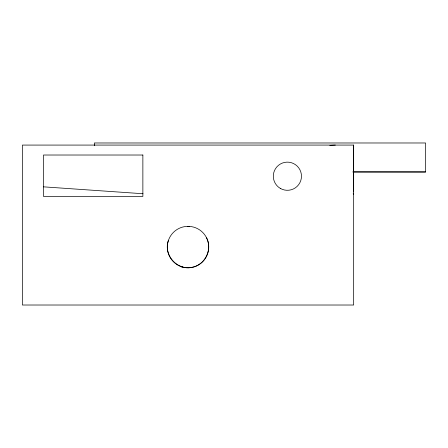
<?xml version="1.0" encoding="UTF-8"?>
<svg xmlns="http://www.w3.org/2000/svg" width="448" height="448" viewBox="0 0 448 448"><rect width="100%" height="100%" fill="white"/><g stroke="black" fill="none" stroke-linecap="round" stroke-linejoin="round"><path stroke-width="0.67" d="M94.332 145.718L94.332 142.979L425.6 142.985L425.6 171.97L353.046 171.97M353.668 145.079L353.668 305.021L22.4 305.015L22.4 145.079L353.668 145.079L353.668 191.873M168.409 240.442C163.094 254.8 177.218 270.822 192.125 267.344C205.027 264.992 212.626 249.48 206.578 237.843M329.767 145.365L335.345 145.079M181.328 266.924L182.722 266.924M352.918 171.92L425.6 171.97M43.333 186.827L142.99 193.732M353.198 193.2L353.668 194.27M142.867 155.019L43.484 155.019L43.484 196.426L142.867 196.426L142.867 155.019M189.336 226.386L187.936 226.386L189.336 226.386M176.574 264.292A20.703 20.703 0 0 0 208.695 248.349A20.703 20.703 0 0 0 178.83 228.502A20.703 20.703 0 0 0 176.574 264.292M280.28 188.373A14.078 14.078 0 0 0 301.47 176.305A14.078 14.078 0 0 0 280.42 163.985A14.078 14.078 0 0 0 280.28 188.373"/></g></svg>
